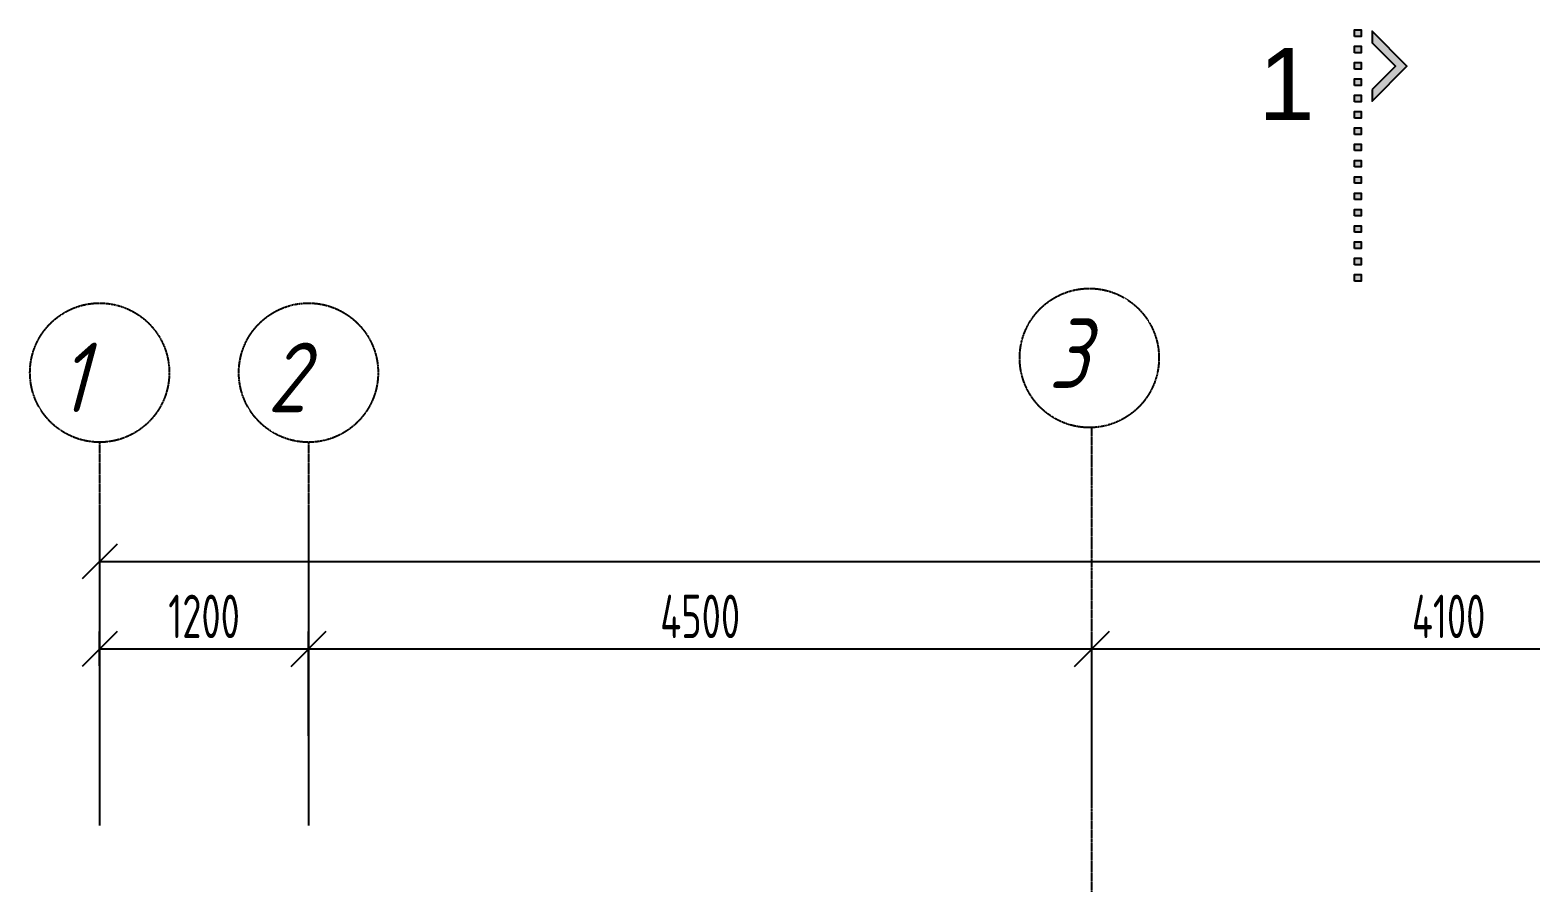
# Model space of a CAD drawing. Header units: millimetres. Extents: x 74752 to 193506, y -83124 to -13126.
# Drawn here: x 80214 to 88831, y -60645 to -55747 of the extents above; entities that cross this region are included whole.
import ezdxf

# ---------------------------------------------------------------- set-up
doc = ezdxf.new("R2010")
doc.units = ezdxf.units.MM
doc.linetypes.add('CENTER2', pattern=[1.125, 0.75, -0.125, 0.125, -0.125])
for name, color, linetype in [('axis', 40, 'CENTER2'), ('dim1', 4, 'Continuous'), ('Marks sections', 7, 'Continuous')]:
    doc.layers.add(name, color=color, linetype=linetype)
doc.styles.add('ESKD', font='eskd.shx', dxfattribs={"oblique": 15})
doc.styles.add('style2', font='arial.ttf')
doc.styles.add('РАЗМЕР', font='eskd.shx', dxfattribs={"width": 0.8, "height": 250})
doc.dimstyles.new('ISO-26', dxfattribs={"dimscale": 100, "dimtxt": 250, "dimasz": 2, "dimexe": 1, "dimexo": 0, "dimtad": 1, "dimdec": 0, "dimdsep": 46, "dimtxsty": 'РАЗМЕР', "dimblk1": 'OBLIQUE', "dimblk2": 'OBLIQUE', "dimsah": 1, "dimcen": 2.5, "dimadec": 1, "dimazin": 0, "dimtfac": 1, "dimtdec": 0, "dimtmove": 0, "dimatfit": 3, "dimldrblk": 'OBLIQUE', "dimfxl": 1, "dimarcsym": 0})

# ---------------------------------------------------------------- blocks, each defined once
blk = doc.blocks.new('_OBLIQUE')
at = {"color": 0, "linetype": 'ByBlock'}
blk.add_line((-0.5, -0.5), (0.5, 0.5), dxfattribs=at)
blk = doc.blocks.new('*D11')
at = {"layer": 'Defpoints', "color": 0, "transparency": 16777216}
for p in [(80613.6, -58482.1, 0.7), (128934.2, -58482.1, 1.4), (128934.2, -58802.1)]:
    blk.add_point(p, dxfattribs=at)
at = {"layer": 'dim1', "color": 0, "lineweight": -2, "transparency": 16777216}
for p, q in [((80613.6, -58482.1), (80613.6, -58902.1)), ((128934.2, -58482.1), (128934.2, -58902.1)), ((80613.6, -58802.1), (128934.2, -58802.1))]:
    blk.add_line(p, q, dxfattribs=at)
at = {"layer": 'dim1', "color": 0, "lineweight": -2, "transparency": 16777216, "xscale": 200, "yscale": 200, "zscale": 200, "rotation": 180}
blk.add_blockref('_OBLIQUE', (80613.6, -58802.1), dxfattribs=at)
at = {"layer": 'dim1', "color": 0, "lineweight": -2, "transparency": 16777216, "xscale": 200, "yscale": 200, "zscale": 200}
blk.add_blockref('_OBLIQUE', (128934.2, -58802.1), dxfattribs=at)
at = {"layer": 'dim1', "color": 0, "transparency": 16777216, "insert": (104773.9, -58614.6), "char_height": 250, "attachment_point": 5, "style": 'РАЗМЕР'}
blk.add_mtext('48020', dxfattribs=at)
blk = doc.blocks.new('marking')
h = blk.add_hatch(color=0)
h.paths.add_polyline_path([(281.7, -207.8), (81.3, -7.4), (81.3, -73.7), (215.4, -207.8), (81.3, -342), (81.3, -408.3)])
h.paths.add_polyline_path([(-18.8, -37.5), (18.8, -37.5), (18.8, 0), (-18.8, 0)])
h.paths.add_polyline_path([(18.8, -93.7), (-18.8, -93.7), (-18.8, -131.2), (18.8, -131.2)])
h.paths.add_polyline_path([(18.8, -225), (18.8, -187.5), (-18.8, -187.5), (-18.8, -225)])
h.paths.add_polyline_path([(18.8, -318.7), (18.8, -281.2), (-18.8, -281.2), (-18.8, -318.7)])
h.paths.add_polyline_path([(-18.8, -375), (-18.8, -412.5), (18.8, -412.5), (18.8, -375)])
h.paths.add_polyline_path([(18.8, -468.7), (-18.8, -468.7), (-18.8, -506.2), (18.8, -506.2)])
h.paths.add_polyline_path([(18.8, -600), (18.8, -562.5), (-18.8, -562.5), (-18.8, -600)])
h.paths.add_polyline_path([(18.8, -693.7), (18.8, -656.2), (-18.8, -656.2), (-18.8, -693.7)])
h.paths.add_polyline_path([(-18.8, -750), (-18.8, -787.5), (18.8, -787.5), (18.8, -750)])
h.paths.add_polyline_path([(-18.8, -881.2), (18.8, -881.2), (18.8, -843.7), (-18.8, -843.7)])
h.paths.add_polyline_path([(-18.8, -937.5), (-18.8, -975), (18.8, -975), (18.8, -937.5)])
h.paths.add_polyline_path([(-18.8, -1031.2), (-18.8, -1068.7), (18.8, -1068.7), (18.8, -1031.2)])
h.paths.add_polyline_path([(-18.8, -1162.5), (18.8, -1162.5), (18.8, -1125), (-18.8, -1125)])
h.paths.add_polyline_path([(-18.8, -1218.7), (-18.8, -1256.2), (18.8, -1256.2), (18.8, -1218.7)])
h.paths.add_polyline_path([(-18.8, -1350), (18.8, -1350), (18.8, -1312.5), (-18.8, -1312.5)])
h.paths.add_polyline_path([(-18.8, -1443.7), (18.8, -1443.7), (18.8, -1406.2), (-18.8, -1406.2)])
at = {"color": 0}
for points in [[(-18.8, -37.5), (-18.8, 0), (18.8, 0), (18.8, -37.5)], [(-18.8, -131.2), (-18.8, -93.7), (18.8, -93.7), (18.8, -131.2)], [(-18.8, -225), (-18.8, -187.5), (18.8, -187.5), (18.8, -225)], [(-18.8, -318.7), (-18.8, -281.2), (18.8, -281.2), (18.8, -318.7)], [(-18.8, -412.5), (-18.8, -375), (18.8, -375), (18.8, -412.5)], [(-18.8, -506.2), (-18.8, -468.7), (18.8, -468.7), (18.8, -506.2)], [(-18.8, -600), (-18.8, -562.5), (18.8, -562.5), (18.8, -600)], [(-18.8, -693.7), (-18.8, -656.2), (18.8, -656.2), (18.8, -693.7)], [(-18.8, -787.5), (-18.8, -750), (18.8, -750), (18.8, -787.5)], [(-18.8, -881.2), (-18.8, -843.7), (18.8, -843.7), (18.8, -881.2)], [(-18.8, -975), (-18.8, -937.5), (18.8, -937.5), (18.8, -975)], [(-18.8, -1068.7), (-18.8, -1031.2), (18.8, -1031.2), (18.8, -1068.7)], [(-18.8, -1162.5), (-18.8, -1125), (18.8, -1125), (18.8, -1162.5)], [(-18.8, -1256.2), (-18.8, -1218.7), (18.8, -1218.7), (18.8, -1256.2)], [(-18.8, -1350), (-18.8, -1312.5), (18.8, -1312.5), (18.8, -1350)], [(-18.8, -1443.7), (-18.8, -1406.2), (18.8, -1406.2), (18.8, -1443.7)]]:
    blk.add_lwpolyline(points, close=True, dxfattribs=at)
at = {"color": 0, "flags": 128}
blk.add_lwpolyline([(81.3, -342), (81.3, -408.3), (281.7, -207.8), (81.3, -7.4), (81.3, -73.7), (215.4, -207.8), (81.3, -342)], dxfattribs=at)
blk = doc.blocks.new('*D124')
at = {"layer": 'Defpoints', "color": 0, "transparency": 16777216}
for p in [(86313.6, -59305.4), (86313.6, -59794.7, -51547), (90413.6, -59736.8, -51546.3)]:
    blk.add_point(p, dxfattribs=at)
at = {"layer": 'dim1', "color": 0, "lineweight": -2, "transparency": 16777216}
for p, q in [((86313.6, -59794.7), (86313.6, -59205.4)), ((90413.6, -59736.8), (90413.6, -59205.4)), ((90413.6, -59305.4), (86313.6, -59305.4))]:
    blk.add_line(p, q, dxfattribs=at)
at = {"layer": 'dim1', "color": 0, "lineweight": -2, "transparency": 16777216, "xscale": 200, "yscale": 200, "zscale": 200, "rotation": 180}
blk.add_blockref('_OBLIQUE', (86313.6, -59305.4), dxfattribs=at)
at = {"layer": 'dim1', "color": 0, "lineweight": -2, "transparency": 16777216, "xscale": 200, "yscale": 200, "zscale": 200}
blk.add_blockref('_OBLIQUE', (90413.6, -59305.4), dxfattribs=at)
at = {"layer": 'dim1', "color": 0, "transparency": 16777216, "insert": (88363.6, -59117.9), "char_height": 250, "attachment_point": 5, "style": 'РАЗМЕР'}
blk.add_mtext('4100', dxfattribs=at)
blk = doc.blocks.new('*D125')
at = {"layer": 'Defpoints', "color": 0, "transparency": 16777216}
for p in [(81813.6, -59305.4), (81813.6, -59805.1, -51547), (86313.6, -59794.7, -51547)]:
    blk.add_point(p, dxfattribs=at)
at = {"layer": 'dim1', "color": 0, "lineweight": -2, "transparency": 16777216}
for p, q in [((81813.6, -59805.1), (81813.6, -59205.4)), ((86313.6, -59794.7), (86313.6, -59205.4)), ((86313.6, -59305.4), (81813.6, -59305.4))]:
    blk.add_line(p, q, dxfattribs=at)
at = {"layer": 'dim1', "color": 0, "lineweight": -2, "transparency": 16777216, "xscale": 200, "yscale": 200, "zscale": 200, "rotation": 180}
blk.add_blockref('_OBLIQUE', (81813.6, -59305.4), dxfattribs=at)
at = {"layer": 'dim1', "color": 0, "lineweight": -2, "transparency": 16777216, "xscale": 200, "yscale": 200, "zscale": 200}
blk.add_blockref('_OBLIQUE', (86313.6, -59305.4), dxfattribs=at)
at = {"layer": 'dim1', "color": 0, "transparency": 16777216, "insert": (84063.6, -59117.9), "char_height": 250, "attachment_point": 5, "style": 'РАЗМЕР'}
blk.add_mtext('4500', dxfattribs=at)
blk = doc.blocks.new('*D126')
at = {"layer": 'Defpoints', "color": 0, "transparency": 16777216}
for p in [(80613.6, -59305.4), (80613.6, -59401.2, -51547), (81813.6, -59805.1, -51547)]:
    blk.add_point(p, dxfattribs=at)
at = {"layer": 'dim1', "color": 0, "lineweight": -2, "transparency": 16777216}
for p, q in [((80613.6, -59401.2), (80613.6, -59205.4)), ((81813.6, -59805.1), (81813.6, -59205.4)), ((81813.6, -59305.4), (80613.6, -59305.4))]:
    blk.add_line(p, q, dxfattribs=at)
at = {"layer": 'dim1', "color": 0, "lineweight": -2, "transparency": 16777216, "xscale": 200, "yscale": 200, "zscale": 200, "rotation": 180}
blk.add_blockref('_OBLIQUE', (80613.6, -59305.4), dxfattribs=at)
at = {"layer": 'dim1', "color": 0, "lineweight": -2, "transparency": 16777216, "xscale": 200, "yscale": 200, "zscale": 200}
blk.add_blockref('_OBLIQUE', (81813.6, -59305.4), dxfattribs=at)
at = {"layer": 'dim1', "color": 0, "transparency": 16777216, "insert": (81213.6, -59117.9), "char_height": 250, "attachment_point": 5, "style": 'РАЗМЕР'}
blk.add_mtext('1200', dxfattribs=at)

msp = doc.modelspace()

# ---------------------------------------------------------------- linework, layer by layer
at = {"layer": 'axis'}
for p, q in [((86313.6, -60190.3, -51547), (86313.6, -58032.2, -51547)), ((80613.6, -58116.7, -51547), (80613.6, -60320.2, -51547)), ((81813.6, -58116.7, -51547), (81813.6, -60320.2, -51547)), ((80613.6, -58482.1, -51547), (80613.6, -60320.2, -51547)), ((81813.6, -58482.1, -51547), (81813.6, -60320.2, -51547)), ((86313.6, -75964.1, -51547), (86313.6, -59794.7, -51547))]:
    msp.add_line(p, q, dxfattribs=at)
at = {"layer": 'axis', "color": 18, "true_color": 0x000000}
for centre in [(86299.7, -57632.5, -51547), (80613.6, -57716.7, -51547), (81813.6, -57716.7, -51547)]:
    msp.add_circle(centre, 400, dxfattribs=at)

# ---------------------------------------------------------------- block references
at = {"layer": 'Marks sections'}
msp.add_blockref('marking', (87842.6, -55746.8, -51547.4), dxfattribs=at)

# ---------------------------------------------------------------- texts
at = {"layer": 'axis', "color": 18, "true_color": 0x000000, "style": 'ESKD', "oblique": 15}
for s, p in [('3', (86064.7, -57805.4, -51547)), ('1', (80378.6, -57943.9, -51547)), ('2', (81578.6, -57943.9, -51547))]:
    msp.add_text(s, height=400, dxfattribs=at).set_placement(p)
at = {"layer": 'Marks sections', "style": 'style2'}
msp.add_text('1', height=414.7, dxfattribs=at).set_placement((87271.4, -56264.9, -102826.1))

# ---------------------------------------------------------------- dimensions: what is measured, and where the dimension line sits
at = {"layer": 'dim1'}
dim = msp.add_linear_dim(base=(128934.2, -58802.1, -51547.8), p1=(80613.6, -58482.1, -51547), p2=(128934.2, -58482.1, -51546.4), text='48020', dimstyle='ISO-26', dxfattribs=at)
dim.commit()
dim.dimension.update_dxf_attribs({"geometry": '*D11', "text_midpoint": (104773.9, -58614.6, -51547.8)})
for base, p1, p2, picture, middle in [((80613.6, -59305.4), (81813.6, -59805.1, -51547), (80613.6, -59401.2, -51547), '*D126', (81213.6, -59117.9)), ((81813.6, -59305.4), (86313.6, -59794.7, -51547), (81813.6, -59805.1, -51547), '*D125', (84063.6, -59117.9)), ((86313.6, -59305.4), (90413.6, -59736.8, -51546.3), (86313.6, -59794.7, -51547), '*D124', (88363.6, -59117.9))]:
    dim = msp.add_linear_dim(base=base, p1=p1, p2=p2, dimstyle='ISO-26', dxfattribs=at)
    dim.commit()
    dim.dimension.update_dxf_attribs({"geometry": picture, "text_midpoint": middle})

doc.saveas('drawing.dxf')
